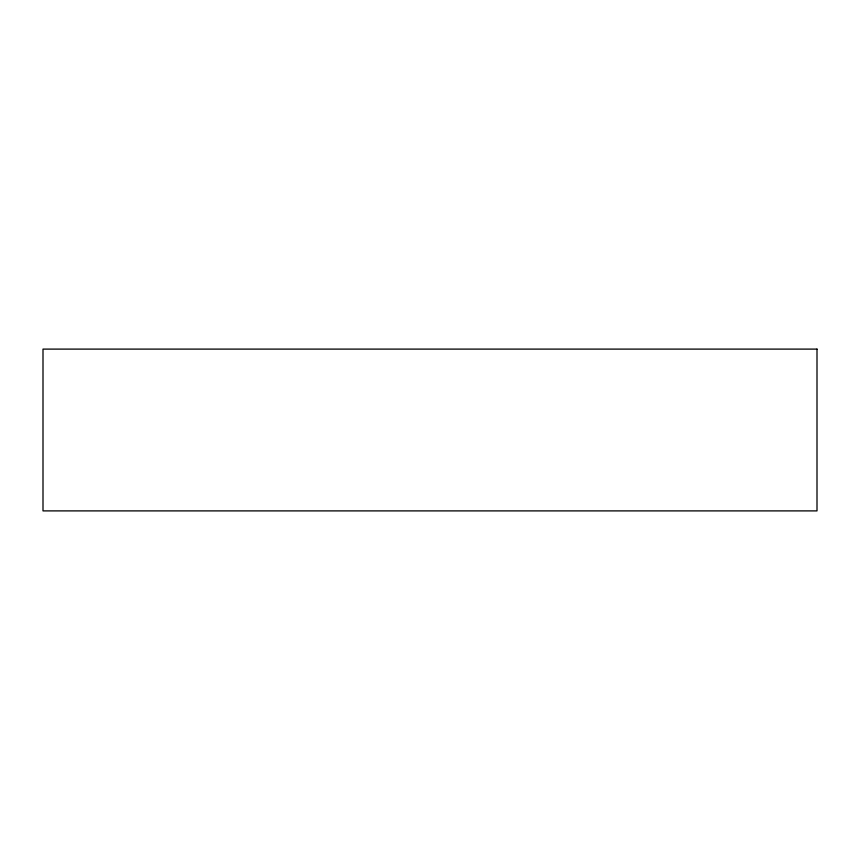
<?xml version="1.0" encoding="UTF-8"?>
<svg xmlns="http://www.w3.org/2000/svg" width="860" height="860" viewBox="0 0 860 860"><rect width="100%" height="100%" fill="white"/><g stroke="black" fill="none" stroke-linecap="round" stroke-linejoin="round"><path stroke-width="1.29" d="M817 349.106L43 349.106L43 510.894L817 510.894L817 349.106"/></g></svg>
